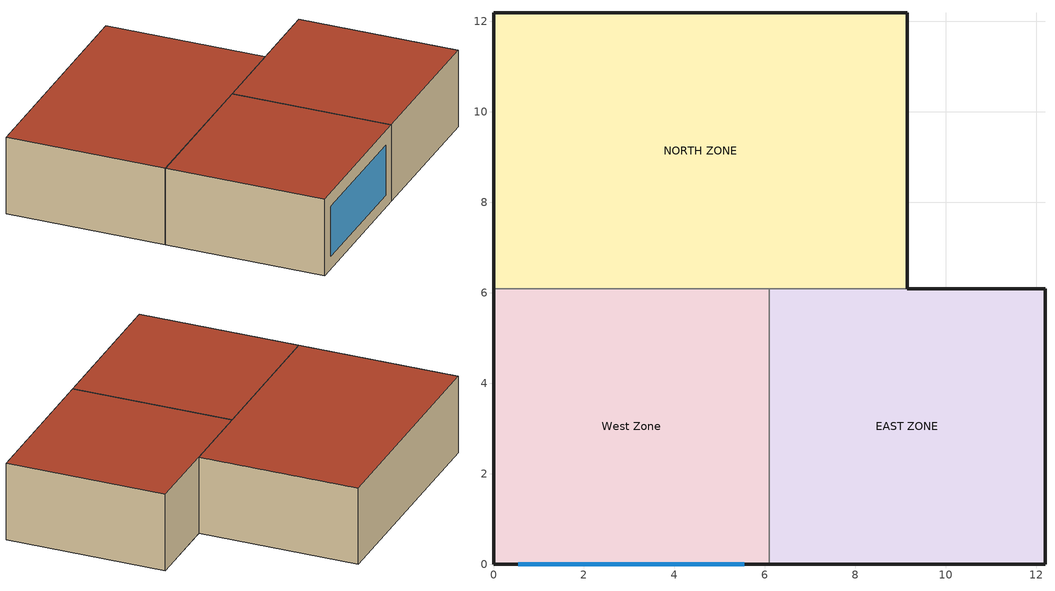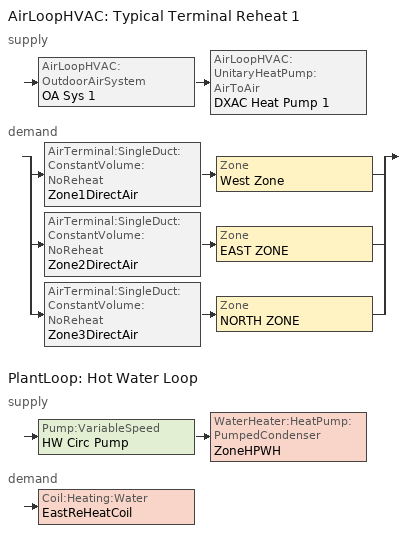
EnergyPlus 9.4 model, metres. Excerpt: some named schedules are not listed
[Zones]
West Zone
 floor adiabatic (FLOOR SLAB 8 IN): 0,0 0,6.1 6.1,6.1 6.1,0 z0
 wall outside (EXTWALL80): 0,6.1 0,0 6.1,0 z0:3.05
 wall to NORTH ZONE (PARTITION06): 6.1,6.1 0,6.1 z0:3.05
 wall to EAST ZONE (PARTITION06): 6.1,0 6.1,6.1 z0:3.05
 window (WIN-CON-LIGHT): 0.55,0 5.55,0 z0.5:2.5
 roof outside (ROOF34): 0,6.1 0,0 6.1,0 6.1,6.1 z3.05
EAST ZONE
 floor adiabatic (FLOOR SLAB 8 IN): 6.1,0 6.1,6.1 12.19,6.1 12.19,0 z0
 wall outside (EXTWALL80): 6.1,0 12.19,0 12.19,6.1 9.14,6.1 z0:3.05
 wall to NORTH ZONE (PARTITION06): 9.14,6.1 6.1,6.1 z0:3.05
 roof outside (ROOF34): 6.1,6.1 6.1,0 12.19,0 12.19,6.1 z3.05
NORTH ZONE
 floor adiabatic (FLOOR SLAB 8 IN): 0,6.1 0,12.19 9.14,12.19 9.14,6.1 z0
 wall outside (EXTWALL80): 9.14,6.1 9.14,12.19 0,12.19 0,6.1 z0:3.05
 roof outside (ROOF34): 0,12.19 0,6.1 9.14,6.1 9.14,12.19 z3.05
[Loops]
AirLoopHVAC 'Typical Terminal Reheat 1'
 supply: AirLoopHVAC:OutdoorAirSystem 'OA Sys 1' > AirLoopHVAC:UnitaryHeatPump:AirToAir 'DXAC Heat Pump 1'
 demand: split
  | AirTerminal:SingleDuct:ConstantVolume:NoReheat 'Zone1DirectAir' > Zone 'West Zone'
  | AirTerminal:SingleDuct:ConstantVolume:NoReheat 'Zone2DirectAir' > Zone 'EAST ZONE'
  | AirTerminal:SingleDuct:ConstantVolume:NoReheat 'Zone3DirectAir' > Zone 'NORTH ZONE'
PlantLoop 'Hot Water Loop'
 supply: Pump:VariableSpeed 'HW Circ Pump' > WaterHeater:HeatPump:PumpedCondenser 'ZoneHPWH'
 demand: Coil:Heating:Water 'EastReHeatCoil'
[Building]
NONE: North Axis {deg}=0; Terrain=Suburbs; Loads Convergence Tolerance Value {W}=0.04; Temperature Convergence Tolerance Value {deltaC}=0.4; Solar Distribution=FullInteriorAndExterior; Maximum Number of Warmup Days=25; Minimum Number of Warmup Days=6
[Site:Location]
Chicago Ohare Intl Ap IL USA WMO=725300: Latitude {deg}=41.99; Longitude {deg}=-87.91; Time Zone {hr}=-6; Elevation {m}=205
[SizingPeriod:DesignDay] Day of Month=21; Humidity Condition Type=Wetbulb; Barometric Pressure {Pa}=98886; Rain Indicator=No; Snow Indicator=No; Daylight Saving Time Indicator=No; Solar Model Indicator=ASHRAEClearSky
Name | Month | Day Type | Maximum Dry-Bulb Temperature {C} | Daily Dry-Bulb Temperature Range {deltaC} | Wetbulb or DewPoint at Maximum Dry-Bulb {C} | Wind Speed {m/s} | Wind Direction {deg} | Sky Clearness
Chicago Ohare Intl Ap Ann Htg 99% Condns DB | 1 | WinterDesignDay | -16.6 | 0 | -16.6 | 4.9 | 270 | 0
Chicago Ohare Intl Ap Ann Clg 1% Condns DB=>MWB | 7 | SummerDesignDay | 31.6 | 10.5 | 23 | 5.2 | 230 | 1
[Site:GroundTemperature:BuildingSurface]
20.03, 20.03, 20.13, 20.3, 20.43, 20.52, 20.62, 20.77, 20.78, 20.55, 20.44, 20.2
[Material] Thermal Absorptance=0.9
Name | Roughness | Thickness {m} | Conductivity {W/m-K} | Density {kg/m3} | Specific Heat {J/kg-K} | Solar Absorptance | Visible Absorptance
A1 - 1 IN STUCCO | Smooth | 0.0253898 | 0.691831 | 1858.142 | 836.8 | 0.92 | 0.92
C4 - 4 IN COMMON BRICK | Rough | 0.101498 | 0.726422 | 1922.216 | 836.8 | 0.76 | 0.76
E1 - 3 / 4 IN PLASTER OR GYP BOARD | Smooth | 0.01905 | 0.726422 | 1601.846 | 836.8 | 0.92 | 0.92
C6 - 8 IN CLAY TILE | Smooth | 0.203302 | 0.570761 | 1121.292 | 836.8 | 0.82 | 0.82
C10 - 8 IN HW CONCRETE | MediumRough | 0.203302 | 1.729577 | 2242.585 | 836.8 | 0.65 | 0.65
E2 - 1 / 2 IN SLAG OR STONE | Rough | 0.0127102 | 1.435549 | 881.0155 | 1673.6 | 0.55 | 0.55
E3 - 3 / 8 IN FELT AND MEMBRANE | Rough | 0.00954024 | 0.190253 | 1121.292 | 1673.6 | 0.75 | 0.75
B5 - 1 IN DENSE INSULATION | VeryRough | 0.0253898 | 0.0432394 | 91.30524 | 836.8 | 0.5 | 0.5
C12 - 2 IN HW CONCRETE | MediumRough | 0.0509016 | 1.729577 | 2242.585 | 836.8 | 0.65 | 0.65
[WindowMaterial:Glazing]
WIN-LAY-GLASS-LIGHT: Optical Data Type=SpectralAverage; Thickness {m}=0.003; Solar Transmittance at Normal Incidence=0.9; Front Side Solar Reflectance at Normal Incidence=0.031; Back Side Solar Reflectance at Normal Incidence=0.031; Visible Transmittance at Normal Incidence=0.9; Front Side Visible Reflectance at Normal Incidence=0.05; Back Side Visible Reflectance at Normal Incidence=0.05; Infrared Transmittance at Normal Incidence=0; Front Side Infrared Hemispherical Emissivity=0.84; Back Side Infrared Hemispherical Emissivity=0.84; Conductivity {W/m-K}=0.9
[Construction]
EXTWALL80: A1 - 1 IN STUCCO, C4 - 4 IN COMMON BRICK, E1 - 3 / 4 IN PLASTER OR GYP BOARD
PARTITION06: E1 - 3 / 4 IN PLASTER OR GYP BOARD, C6 - 8 IN CLAY TILE, E1 - 3 / 4 IN PLASTER OR GYP BOARD
FLOOR SLAB 8 IN: C10 - 8 IN HW CONCRETE
ROOF34: E2 - 1 / 2 IN SLAG OR STONE, E3 - 3 / 8 IN FELT AND MEMBRANE, B5 - 1 IN DENSE INSULATION, C12 - 2 IN HW CONCRETE
WIN-CON-LIGHT: WIN-LAY-GLASS-LIGHT
[ThermalStorage:Heating:Pair]
HeatingStorePair: Heat Pump DX Heating Coil 1, HPWHZoneTank, 4, 15, Coil:WaterHeating:AirToWaterHeatPump:VariableSpeed, HPWHVSCoil, 1
[WaterHeater:HeatPump:PumpedCondenser]
ZoneHPWH: Availability Schedule=PlantHPWHSch; Compressor Setpoint Temperature Schedule=HPWHTempSch; Dead Band Temperature Difference {deltaC}=2; Condenser Water Flow Rate {m3/s}=0.00016; Evaporator Air Flow Rate {m3/s}=0.2685; Inlet Air Configuration=ZoneAirOnly; Inlet Air Zone=East Zone; Tank=HPWHZoneTank; DX Coil=HPWHVSCoil; Minimum Inlet Air Temperature for Compressor Operation {C}=-5; Compressor Location=Zone; Fan=HPWHOutdoorFan; Fan Placement=DrawThrough; Parasitic Heat Rejection Location=Zone
[WaterHeater:Mixed]
HPWHZoneTank: Tank Volume {m3}=1; Setpoint Temperature Schedule=Hot Water Setpoint Temp Schedule; Deadband Temperature Difference {deltaC}=2; Maximum Temperature Limit {C}=82.2222; Heater Control Type=CYCLE; Heater Maximum Capacity {W}=5000; Heater Minimum Capacity {W}=0; Heater Fuel Type=ELECTRICITY; Heater Thermal Efficiency=0.95; Off Cycle Parasitic Fuel Consumption Rate {W}=10; Off Cycle Parasitic Fuel Type=ELECTRICITY; Off Cycle Parasitic Heat Fraction to Tank=0; On Cycle Parasitic Fuel Consumption Rate {W}=30; On Cycle Parasitic Fuel Type=ELECTRICITY; On Cycle Parasitic Heat Fraction to Tank=0; Ambient Temperature Indicator=Zone; Ambient Temperature Zone=East Zone; Off Cycle Loss Coefficient to Ambient Temperature {W/K}=2; Off Cycle Loss Fraction to Zone=1; On Cycle Loss Coefficient to Ambient Temperature {W/K}=2; On Cycle Loss Fraction to Zone=1; Use Side Effectiveness=1; Source Side Effectiveness=0.9; Use Side Design Flow Rate {m3/s}=0.0043; Source Side Design Flow Rate {m3/s}=0.0025
[Coil:Heating:Water]
EastReHeatCoil: Availability Schedule=ReheatCoilAvailSched; U-Factor Times Area Value {W/K}=1000; Maximum Water Flow Rate {m3/s}=0.0043; Performance Input Method=UFactorTimesAreaAndDesignWaterFlowRate; Rated Capacity {W}=45000; Rated Inlet Water Temperature {C}=82.2; Rated Inlet Air Temperature {C}=16.6; Rated Outlet Water Temperature {C}=71.1; Rated Outlet Air Temperature {C}=32.2
[Pump:VariableSpeed]
HW Circ Pump: Design Maximum Flow Rate {m3/s}=autosize; Design Pump Head {Pa}=179352; Design Power Consumption {W}=autosize; Motor Efficiency=0.9; Fraction of Motor Inefficiencies to Fluid Stream=0; Coefficient 1 of the Part Load Performance Curve=0; Coefficient 2 of the Part Load Performance Curve=1; Coefficient 3 of the Part Load Performance Curve=0; Coefficient 4 of the Part Load Performance Curve=0; Design Minimum Flow Rate {m3/s}=0; Pump Control Type=INTERMITTENT
[PlantLoop]
Hot Water Loop: Fluid Type=Water; Plant Equipment Operation Scheme=Hot Loop Operation; Maximum Loop Temperature {C}=100; Minimum Loop Temperature {C}=10; Maximum Loop Flow Rate {m3/s}=0.0043; Minimum Loop Flow Rate {m3/s}=0; Plant Loop Volume {m3}=autocalculate; Load Distribution Scheme=Optimal
[SetpointManager:Scheduled]
Heating Coil Load Loop Setpoint Manager: Control Variable=Temperature; Schedule=Heating Coil Load Loop Setpoint Temperature Schedule; Setpoint Node or NodeList=Heating Coil Load Loop Supply Outlet Node
[Sizing:Plant]
Hot Water Loop: Loop Type=heating; Design Loop Exit Temperature {C}=62; Loop Design Temperature Difference {deltaC}=11
[PlantEquipmentOperationSchemes]
Hot Loop Operation: Control Scheme 1=Central HPWH Only; Control Scheme 1 Schedule=PlantOnSched
[PlantEquipmentOperation:HeatingLoad]
Central HPWH Only: Load Range 1 Lower Limit {W}=0; Load Range 1 Upper Limit {W}=1000000; Range 1 Equipment List=heating plant
[PlantEquipmentList]
heating plant: ZoneHPWH
[Coil:WaterHeating:AirToWaterHeatPump:VariableSpeed]
HPWHVSCoil: 10, 10, 4000, 29.44, 22.22, 55.72, 0.2685, 0.00016, No, No, No, 0.1, 100, 5, WetBulbTemperature, HPWHPLFFPLR, GRIDWINTER, 10, 1000, 0, 400, 5, 0.8, 0.02014, 0.000018, 10, HPWHHeatingCapFTemp, ConstantCubic, ConstantCubic, HPWHHeatingCOPFTemp, ConstantCubic, ConstantCubic, 800, 4.8, 0.79, 0.04028, 0.000036, 10, HPWHHeatingCapFTemp, ConstantCubic, ConstantCubic, HPWHHeatingCOPFTemp, ConstantCubic, ConstantCubic, 1200, 4.4, 0.78, 0.06042, 0.000054, 10, HPWHHeatingCapFTemp, ConstantCubic, ConstantCubic, HPWHHeatingCOPFTemp, ConstantCubic, ConstantCubic, 1600, 4, 0.77, 0.08056, 0.000072, 10, HPWHHeatingCapFTemp, ConstantCubic, ConstantCubic, HPWHHeatingCOPFTemp, ConstantCubic, ConstantCubic, 2000, 3.8, 0.76, 0.1007, 0.00009, 10, HPWHHeatingCapFTemp, ConstantCubic, ConstantCubic, HPWHHeatingCOPFTemp, ConstantCubic, ConstantCubic, 2400, 3.4, 0.75, 0.12084, 0.000108, 10, HPWHHeatingCapFTemp, ConstantCubic, ConstantCubic, HPWHHeatingCOPFTemp, ConstantCubic, ConstantCubic, 2800, 3, 0.74, 0.14098, 0.000126, 10, HPWHHeatingCapFTemp, ConstantCubic, ConstantCubic, HPWHHeatingCOPFTemp, ConstantCubic, ConstantCubic, 3200, 2.6, 0.73, 0.16112, 0.000144, 10, HPWHHeatingCapFTemp, ConstantCubic, ConstantCubic, HPWHHeatingCOPFTemp, ConstantCubic, ConstantCubic, 3600, 2.3, 0.72, 0.18126, 0.000162, 10, HPWHHeatingCapFTemp, ConstantCubic, ConstantCubic, HPWHHeatingCOPFTemp, ConstantCubic, ConstantCubic, 4000, 2, 0.7, 0.2014, 0.000179, 10, HPWHHeatingCapFTemp, ConstantCubic, ConstantCubic, HPWHHeatingCOPFTemp, ConstantCubic, ConstantCubic
[Fan:OnOff] Fan Total Efficiency=0.7; Motor Efficiency=0.9; Motor In Airstream Fraction=1
Name | Availability Schedule | Pressure Rise {Pa} | Maximum Flow Rate {m3/s}
HPWHOutdoorFan | PlantHPWHSch | 100 | 0.2685
Supply Fan 1 | FanAndCoilAvailSched | 300 | 1.7
[AirLoopHVAC:UnitaryHeatPump:AirToAir]
DXAC Heat Pump 1: Availability Schedule=FanAndCoilAvailSched; Cooling Supply Air Flow Rate {m3/s}=1.7; Heating Supply Air Flow Rate {m3/s}=1.7; No Load Supply Air Flow Rate {m3/s}=0; Controlling Zone or Thermostat Location=East Zone; Supply Air Fan=Supply Fan 1; Heating Coil=Heat Pump DX Heating Coil 1; Cooling Coil=Heat Pump ACDXCoil 1; Supplemental Heating Coil=EastReHeatCoil; Maximum Supply Air Temperature from Supplemental Heater {C}=50; Maximum Outdoor Dry-Bulb Temperature for Supplemental Heater Operation {C}=21; Fan Placement=BlowThrough; Supply Air Fan Operating Mode Schedule=CyclingFanSchedule
[Coil:Heating:DX:VariableSpeed]
Heat Pump DX Heating Coil 1: 10, 10, 35000, 1.7, HPACCOOLPLFFPLR, -30, 5, 200, 10, Resistive, TIMED, 0.166667, 20000, GRIDWINTER, 10, 1000, 5, 1838.7, 5, 0.166109, HPACHeatCapFT, HPACHeatCapFFF, HPACHeatEIRFT, HPACHeatEIRFFF, 2295.5, 5, 0.179322, HPACHeatCapFT, HPACHeatCapFFF, HPACHeatEIRFT, HPACHeatEIRFFF, 2751.3, 5, 0.192535, HPACHeatCapFT, HPACHeatCapFFF, HPACHeatEIRFT, HPACHeatEIRFFF, 3659.6, 5, 0.218962, HPACHeatCapFT, HPACHeatCapFFF, HPACHeatEIRFT, HPACHeatEIRFFF, 4563.7, 5, 0.245388, HPACHeatCapFT, HPACHeatCapFFF, HPACHeatEIRFT, HPACHeatEIRFFF, 5463.3, 5, 0.271814, HPACHeatCapFT, HPACHeatCapFFF, HPACHeatEIRFT, HPACHeatEIRFFF, 6358.4, 5, 0.298241, HPACHeatCapFT, HPACHeatCapFFF, HPACHeatEIRFT, HPACHeatEIRFFF, 7248.5, 5, 0.324667, HPACHeatCapFT, HPACHeatCapFFF, HPACHeatEIRFT, HPACHeatEIRFFF, 8133.6, 5, 0.351094, HPACHeatCapFT, HPACHeatCapFFF, HPACHeatEIRFT, HPACHeatEIRFFF, 9013.2, 5, 0.37752, HPACHeatCapFT, HPACHeatCapFFF, HPACHeatEIRFT, HPACHeatEIRFFF
[Coil:Cooling:DX:VariableSpeed]
Heat Pump ACDXCoil 1: 10, 10, 32000, 1.7, 0, 0, HPACCOOLPLFFPLR, AirCooled, 200, 10, GRIDSUMMER, 10, 1000, 5, Sensible, 1524.1, 0.75, 4, 0.135907, 0.26, HPACCoolCapFT, HPACCoolCapFFF, HPACCOOLEIRFT, HPACCOOLEIRFFF, 1877.9, 0.75, 4, 0.151008, 0.3, HPACCoolCapFT, HPACCoolCapFFF, HPACCOOLEIRFT, HPACCOOLEIRFFF, 2226.6, 0.75, 4, 0.166109, 0.33, HPACCoolCapFT, HPACCoolCapFFF, HPACCOOLEIRFT, HPACCOOLEIRFFF, 2911.3, 0.75, 4, 0.19631, 0.38, HPACCoolCapFT, HPACCoolCapFFF, HPACCOOLEIRFT, HPACCOOLEIRFFF, 3581.7, 0.75, 4, 0.226512, 0.44, HPACCoolCapFT, HPACCoolCapFFF, HPACCOOLEIRFT, HPACCOOLEIRFFF, 4239.5, 0.75, 4, 0.256714, 0.5, HPACCoolCapFT, HPACCoolCapFFF, HPACCOOLEIRFT, HPACCOOLEIRFFF, 4885.7, 0.75, 4, 0.286915, 0.57, HPACCoolCapFT, HPACCoolCapFFF, HPACCOOLEIRFT, HPACCOOLEIRFFF, 5520.7, 0.75, 4, 0.317117, 0.63, HPACCoolCapFT, HPACCoolCapFFF, HPACCOOLEIRFT, HPACCOOLEIRFFF, 6144.8, 0.75, 4, 0.347318, 0.69, HPACCoolCapFT, HPACCoolCapFFF, HPACCOOLEIRFT, HPACCOOLEIRFFF, 6758, 0.75, 4, 0.37752, 0.74, HPACCoolCapFT, HPACCoolCapFFF, HPACCOOLEIRFT, HPACCOOLEIRFFF
[Zone] Type=1; Multiplier=1; Ceiling Height {m}=autocalculate; Volume {m3}=autocalculate
West Zone; EAST ZONE; NORTH ZONE
[People] Number of People Schedule=OFFICE OCCUPANCY; Number of People Calculation Method=people; Fraction Radiant=0.3; Activity Level Schedule=Activity Sch; Carbon Dioxide Generation Rate {m3/s-W}=3.82E-8; Mean Radiant Temperature Calculation Type=zoneaveraged; Work Efficiency Schedule=Work Eff Sch; Clothing Insulation Calculation Method=ClothingInsulationSchedule; Clothing Insulation Schedule=Clothing Sch; Air Velocity Schedule=Air Velo Sch; Thermal Comfort Model 1 Type=FANGER
Name | Zone or ZoneList | Number of People
WestPeople | West Zone | 3
EastPeople | EAST ZONE | 3
NorthPeople | NORTH ZONE | 4
[Lights] Schedule=OFFICE LIGHTING; Design Level Calculation Method=LightingLevel; Return Air Fraction=0; Fraction Radiant=0.2; Fraction Visible=0.2; Fraction Replaceable=0
Name | Zone or ZoneList | Lighting Level {W}
EAST ZONE Lights 1 | EAST ZONE | 1464.375
NORTH ZONE Lights 1 | NORTH ZONE | 878.6252
[ElectricEquipment] Schedule=INTERMITTENT; Design Level Calculation Method=EquipmentLevel; Fraction Latent=0; Fraction Radiant=0.3; Fraction Lost=0
Name | Zone or ZoneList | Design Level {W}
West Zone ElecEq 1 | West Zone | 2928.751
EAST ZONE ElecEq 1 | EAST ZONE | 1464.375
NORTH ZONE ElecEq 1 | NORTH ZONE | 2928.751
[AirLoopHVAC]
Typical Terminal Reheat 1: Design Supply Air Flow Rate {m3/s}=1.7
[AvailabilityManager:Scheduled]
Name | Schedule
Heat Pump 1 Avail | FanAndCoilAvailSched
Outdoor Air 1 Avail | OutdoorAirAvailSched
[Controller:OutdoorAir]
OA Controller 1: Minimum Outdoor Air Flow Rate {m3/s}=0.51; Maximum Outdoor Air Flow Rate {m3/s}=1.7; Economizer Control Type=NoEconomizer; Economizer Control Action Type=ModulateFlow; Lockout Type=NoLockout; Minimum Limit Type=FixedMinimum; Minimum Outdoor Air Schedule=OAFractionSched
[Zone equipment]
West Zone: Zone1DirectAir
EAST ZONE: Zone2DirectAir, ZoneHPWH
NORTH ZONE: Zone3DirectAir
[AirTerminal:SingleDuct:ConstantVolume:NoReheat] Availability Schedule=FanAndCoilAvailSched
Name | Maximum Air Flow Rate {m3/s}
Zone1DirectAir; Zone3DirectAir | 0.612
Zone2DirectAir | 0.476
[ZoneControl:Thermostat]
Zone 2 Thermostat: Zone or ZoneList=EAST ZONE; Control Type Schedule=Zone Control Type Sched; Control 1=Heating Setpoint with SB; Control 2=Cooling Setpoint with SB
[ThermostatSetpoint:SingleHeating]
Heating Setpoint with SB: Setpoint Temperature Schedule=Heating Setpoints
[ThermostatSetpoint:SingleCooling]
Cooling Setpoint with SB: Setpoint Temperature Schedule=Cooling Setpoints
[Schedule:Constant]
Heating Coil Load Loop Setpoint Temperature Schedule: Any Number, 55
[Schedule:Compact]
PlantOnSched: Through: 12/31, For: Alldays, Until: 24:00, 1
ReheatCoilAvailSched: Through: 3/31, For: Alldays, Until: 24:00, 1, Through: 9/30, For: Weekdays, Until: 7:00, 0, Until: 18:00, 1, Until: 24:00, 0, For: Weekends Holidays CustomDay1 CustomDay2, Until: 24:00, 0, For: AllOtherDays, Until: 24:00, 1, Through: 12/31, For: Alldays, Until: 24:00, 1
PlantHPWHSch; Clothing Sch: Through: 12/31, For: AllDays, Until: 24:00, 1
HPWHTempSch: Through: 12/31, For: AllDays, Until: 24:00, 60
Hot Water Setpoint Temp Schedule: Through: 12/31, For: AllDays, Until: 24:00, 50
GRIDWINTER: Through: 4/30, For: Weekdays  WinterDesignDay, Interpolate: Linear, Until: 4:00, 6.3, Until: 5:00, 8.3, Until: 6:00, 10.4, Until: 7:00, 10.8, Until: 8:00, 11.1, Until: 9:00, 11.5, Until: 10:00, 12, Until: 11:00, 11.5, Until: 12:00, 11.1, Until: 13:00, 10.3, Until: 14:00, 9.5, Until: 15:00, 9.5, Until: 16:00, 9.5, Until: 17:00, 10.4, Until: 18:00, 11.4, Until: 20:00, 11.5, Until: 21:00, 10.2, Until: 22:00, 8.3, Until: 23:00, 7.5, Until: 24:00, 6.3, For: Weekends Holidays, Interpolate: Linear, Until: 4:00, 6.3, Until: 5:00, 8.3, Until: 6:00, 10.4, Until: 7:00, 10.8, Until: 8:00, 11.1, Until: 9:00, 11.5, Until: 10:00, 12, Until: 11:00, 11.5, Until: 12:00, 11.1, Until: 13:00, 10.3, Until: 14:00, 9.5, Until: 15:00, 9.5, Until: 16:00, 9.5, Until: 17:00, 10.4, Until: 18:00, 11.4, Until: 20:00, 11.5, Until: 21:00, 10.2, Until: 22:00, 8.3, Until: 23:00, 7.5, Until: 24:00, 6.3, For: AllOtherDays, Until: 24:00, 0, Through: 10/31, For: AllDays, Until: 24:00, 0, Through: 12/31, For: Weekdays  WinterDesignDay, Interpolate: Linear, Until: 4:00, 6.3, Until: 5:00, 8.3, Until: 6:00, 10.4, Until: 7:00, 10.8, Until: 8:00, 11.1, Until: 9:00, 11.5, Until: 10:00, 12, Until: 11:00, 11.5, Until: 12:00, 11.1, Until: 13:00, 10.3, Until: 14:00, 9.5, Until: 15:00, 9.5, Until: 16:00, 9.5, Until: 17:00, 10.4, Until: 18:00, 11.4, Until: 20:00, 11.5, Until: 21:00, 10.2, Until: 22:00, 8.3, Until: 23:00, 7.5, Until: 24:00, 6.3, For: Weekends Holidays, Interpolate: Linear, Until: 4:00, 6.3, Until: 5:00, 8.3, Until: 6:00, 10.4, Until: 7:00, 10.8, Until: 8:00, 11.1, Until: 9:00, 11.5, Until: 10:00, 12, Until: 11:00, 11.5, Until: 12:00, 11.1, Until: 13:00, 10.3, Until: 14:00, 9.5, Until: 15:00, 9.5, Until: 16:00, 9.5, Until: 17:00, 10.4, Until: 18:00, 11.4, Until: 20:00, 11.5, Until: 21:00, 10.2, Until: 22:00, 8.3, Until: 23:00, 7.5, Until: 24:00, 6.3, For: AllOtherDays, Until: 24:00, 0
Activity Sch: Through: 12/31, For: AllDays, Until: 24:00, 131.8
Work Eff Sch; CyclingFanSchedule: Through: 12/31, For: AllDays, Until: 24:00, 0
Air Velo Sch: Through: 12/31, For: AllDays, Until: 24:00, 0.137
OFFICE OCCUPANCY: Through: 12/31, For: WeekDays SummerDesignDay, Until: 6:00, 0, Until: 7:00, 0.1, Until: 8:00, 0.5, Until: 12:00, 1, Until: 13:00, 0.5, Until: 16:00, 1, Until: 17:00, 0.5, Until: 18:00, 0.1, Until: 24:00, 0, For: AllOtherDays, Until: 24:00, 0
INTERMITTENT: Through: 12/31, For: WeekDays SummerDesignDay, Until: 8:00, 0, Until: 18:00, 1, Until: 24:00, 0, For: AllOtherDays, Until: 24:00, 0
OFFICE LIGHTING: Through: 12/31, For: WeekDays SummerDesignDay, Until: 6:00, 0.05, Until: 7:00, 0.2, Until: 17:00, 1, Until: 18:00, 0.5, Until: 24:00, 0.05, For: AllOtherDays, Until: 24:00, 0.05
FanAndCoilAvailSched: Through: 3/31, For: AllDays, Until: 24:00, 1, Through: 9/30, For: WeekDays, Until: 7:00, 0, Until: 17:00, 1, Until: 24:00, 0, For: SummerDesignDay WinterDesignDay, Until: 24:00, 1, For: AllOtherDays, Until: 24:00, 0, Through: 12/31, For: AllDays, Until: 24:00, 1
[Curve:Biquadratic] Input Unit Type for X=Temperature; Input Unit Type for Y=Temperature; Output Unit Type=Dimensionless
Name | Coefficient1 Constant | Coefficient2 x | Coefficient3 x**2 | Coefficient4 y | Coefficient5 y**2 | Coefficient6 x*y | Minimum Value of x | Maximum Value of x | Minimum Value of y | Maximum Value of y | Minimum Curve Output | Maximum Curve Output
HPWHHeatingCapFTemp | 0.369827 | 0.043341 | -0.00023 | 0.000466 | 0.000026 | -0.00027 | 0 | 40 | 20 | 90
HPWHHeatingCOPFTemp | 1.19713 | 0.077849 | -1.6e-06 | -0.02675 | 0.000296 | -0.00112 | 0 | 40 | 20 | 90
HPACHeatCapFT | 0.852968 | -0.000484717 | -1.0693e-06 | 0.0185542 | 8.72425e-05 | -1.66868e-05 | 17.78 | 23.33 | -28.89 | 17.22 | 0.3799 | 1.1896
HPACHeatEIRFT | 0.707708 | 0.0148163 | 0.000262259 | -0.011324 | 0.000293928 | -0.000360528 | 17.78 | 23.33 | -28.89 | 17.22 | 0.8266 | 2.0277
[Curve:Quadratic] Minimum Value of x=0; Maximum Value of x=1
Name | Coefficient1 Constant | Coefficient2 x | Coefficient3 x**2
HPWHPLFFPLR | 0.75 | 0.25 | 0
HPACCOOLPLFFPLR | 0.85 | 0.15 | 0
HPACHeatEIRFFF | 1.3824 | -0.4336 | 0.0512
[Curve:Cubic] Coefficient3 x**2=0; Coefficient4 x**3=0
Name | Coefficient1 Constant | Coefficient2 x | Minimum Value of x | Maximum Value of x
ConstantCubic | 1 | 0 | -100 | 100
HPACHeatCapFFF | 0.84 | 0.16 | 0.5 | 1.5
